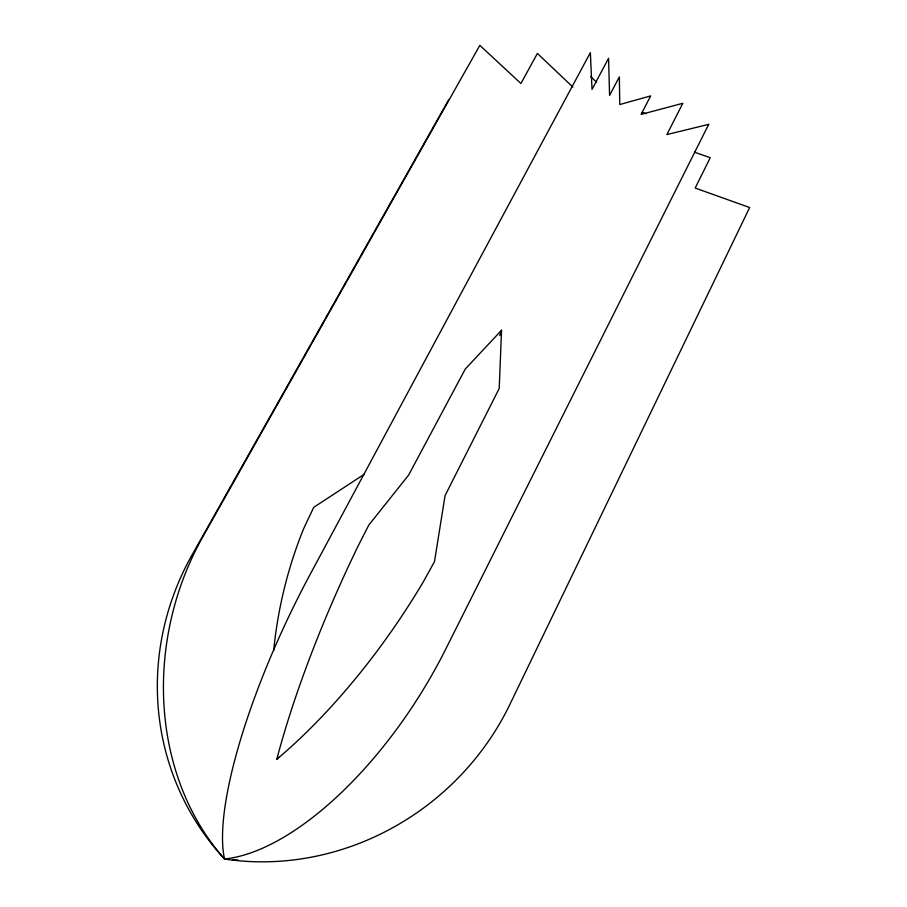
<?xml version="1.0" encoding="UTF-8"?>
<svg xmlns="http://www.w3.org/2000/svg" width="907" height="907" viewBox="0 0 907 907"><rect width="100%" height="100%" fill="white"/><g stroke="black" fill="none" stroke-linecap="round" stroke-linejoin="round"><path stroke-width="1.36" d="M501.537 330.261L499.213 388.457L445.065 495.607L434.487 561.626L423.025 582.339A328.357 136.515 -56.3 0 1 276.794 759.318A324.91 75.508 -65.5 0 1 357.97 546.354L368.752 525.108L408.592 475.132L465.291 369.024L501.537 330.261L499.757 335.601M448.67 99.793L192.091 554.869A268.54 259.719 -38.5 0 0 224.562 859.031A272.78 241.976 -76.3 0 0 228.609 859.417M364.104 474.372L313.743 507.33L303.868 528.157A346.02 270.853 -79.9 0 0 273.665 650.58M642.122 112.287L646.067 113.658M694.49 152.183L710.249 157.716L695.181 188.044L749.647 207.544L509.87 704.456A262.701 243.926 -39.5 0 1 224.562 859.031A260.434 217.952 -76 0 1 202.941 536.559L479.837 45.35L520.913 83.489L537.42 53.434L572.805 87.015M590.616 76.483L596.659 82.288M278.596 757.277A463.454 155.845 -66.6 0 1 276.794 759.318M238.099 860.04A272.78 241.976 -76.3 0 1 232.68 859.734M708.696 124.361L445.507 649.571A257.1 118.239 -57.8 0 1 224.562 859.031A256.488 66.438 -64.7 0 1 309.775 575.106L590.355 52.629L592.01 89.396L608.574 58.275L609.583 95.394L619.334 76.902L619.787 104.532L650.693 95.893L641.102 114.407L682.812 103.307L666.883 134.553L708.696 124.361"/></g></svg>
